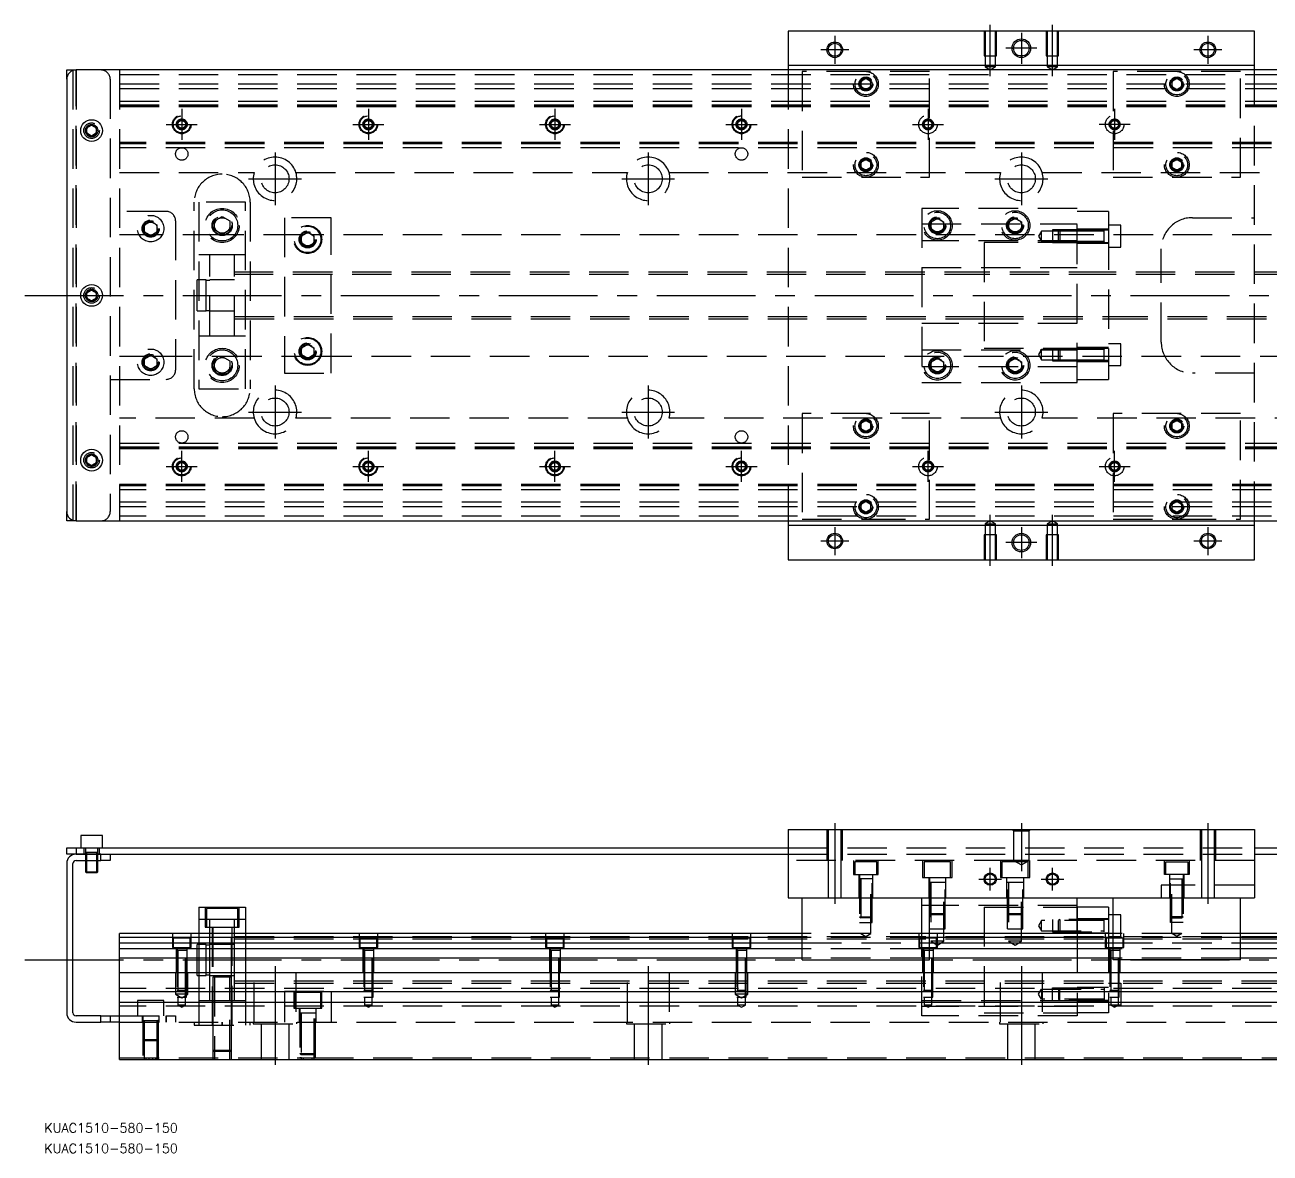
# Model space of a CAD drawing. Extents: x -13 to 801, y -276 to 87.
# Drawn here: x -13.4 to 387, y -275.8 to 87 of the extents above; entities that cross this region are included whole.
import ezdxf

# ---------------------------------------------------------------- set-up
doc = ezdxf.new("R2010")
doc.units = 0
doc.linetypes.add('CENTER', pattern=[50.8, 31.75, -6.35, 6.35, -6.35])
doc.linetypes.add('DASHED', pattern=[19.05, 12.7, -6.35])
doc.layers.get('0').update_dxf_attribs({"linetype": 'CONTINUOUS'})
doc.layers.add('CENTER', color=1, linetype='CENTER')
doc.styles.get("Standard").update_dxf_attribs({"font": 'txt.shx', "height": 3, "bigfont": 'bigfont.shx'})

# ---------------------------------------------------------------- blocks, each defined once
blk = doc.blocks.new('*U2')
at = {"color": 7, "linetype": 'CONTINUOUS'}
blk.add_text('KUAC1510-580-150', height=3, dxfattribs=at).set_placement((-7.2, -269.27))
blk = doc.blocks.new('*U3')
at = {"color": 7, "linetype": 'CONTINUOUS'}
blk.add_text('KUAC1510-580-150', height=3, dxfattribs=at).set_placement((-7.2, -275.84))

msp = doc.modelspace()

# ---------------------------------------------------------------- linework, layer by layer
at = {"color": 7, "linetype": 'CONTINUOUS'}
for p, q in [((232, 85), (232, 74)), ((382, 85), (232, 85)), ((382, 74), (382, 85)), ((0, 69.5), (0, 72.5)), ((0, 72.5), (3, 72.5)), ((611, 72.5), (3, 72.5)), ((232, 74), (382, 74)), ((232, 74), (232, 72.5)), ((382, 72.5), (382, 74)), ((0, 69.5), (0, -69.5)), ((6.5, 53.866026), (8, 54.73205)), ((6.5, 52.133974), (6.5, 53.866026)), ((8, 51.26795), (6.5, 52.133974)), ((8, 54.73205), (9.5, 53.866026)), ((9.5, 52.133974), (8, 51.26795)), ((9.5, 53.866026), (9.5, 52.133974)), ((6.5, 0.866026), (8, 1.73205)), ((6.5, -0.866026), (6.5, 0.866026)), ((8, 1.73205), (9.5, 0.866026)), ((9.5, 0.866026), (9.5, -0.866026)), ((8, -1.73205), (6.5, -0.866026)), ((9.5, -0.866026), (8, -1.73205)), ((6.5, -52.133974), (8, -51.26795)), ((8, -51.26795), (9.5, -52.133974)), ((6.5, -53.866026), (6.5, -52.133974)), ((8, -54.73205), (6.5, -53.866026)), ((9.5, -53.866026), (8, -54.73205)), ((9.5, -52.133974), (9.5, -53.866026)), ((0, -72.5), (0, -69.5)), ((3, -72.5), (0, -72.5)), ((3, -72.5), (611, -72.5)), ((232, -72.5), (232, -74)), ((232, -74), (232, -85)), ((382, -74), (232, -74)), ((382, -74), (382, -72.5)), ((382, -85), (382, -74)), ((232, -85), (382, -85)), ((232, -171.72), (232, -193.72)), ((232, -171.72), (382, -171.72)), ((382, -171.72), (382, -193.72)), ((11.5, -173.72), (4.5, -173.72)), ((4.5, -173.72), (4.5, -177.72)), ((11.5, -177.72), (11.5, -173.72)), ((0, -179.72), (0, -177.72)), ((0, -177.72), (3, -177.72)), ((3, -179.72), (0, -179.72)), ((3, -177.72), (3, -179.72)), ((3, -177.72), (232, -177.72)), ((3, -179.72), (11, -179.72)), ((11, -179.72), (3, -179.72)), ((11, -179.72), (232, -179.72)), ((11, -181.72), (11, -179.72)), ((14, -179.72), (14, -181.72)), ((382, -177.72), (611, -177.72)), ((382, -179.72), (603, -179.72)), ((0, -182.72), (0, -230.72)), ((2, -230.72), (2, -182.72)), ((3, -181.72), (11, -181.72)), ((6, -181.72), (6, -185.37)), ((6.35, -181.72), (6.35, -185.72)), ((9.65, -185.72), (9.65, -181.72)), ((10, -185.37), (10, -181.72)), ((14, -181.72), (11, -181.72)), ((6, -185.37), (10, -185.37)), ((6, -185.37), (6.35, -185.72)), ((9.65, -185.72), (6.35, -185.72)), ((9.65, -185.72), (10, -185.37)), ((232, -193.72), (382, -193.72)), ((236.5, -213.72), (236.5, -193.72)), ((277.5, -213.72), (277.5, -193.72)), ((325, -205.22), (325, -193.72)), ((336.5, -213.72), (336.5, -193.72)), ((377.5, -213.72), (377.5, -193.72)), ((42.5, -196.72), (42.5, -205.22)), ((42.5, -196.72), (57.5, -196.72)), ((57.5, -196.72), (57.5, -205.22)), ((335, -196.72), (325, -196.72)), ((325, -196.72), (325, -205.22)), ((335, -196.72), (335, -205.22)), ((336.5, -199.22), (335, -199.22)), ((236.5, -205.22), (17, -205.22)), ((17, -245.72), (17, -205.22)), ((236.5, -206.472272), (17, -206.472272)), ((336.5, -205.22), (277.5, -205.22)), ((336.5, -206.472272), (277.5, -206.472272)), ((597, -205.22), (377.5, -205.22)), ((597, -206.472272), (377.5, -206.472272)), ((17, -208.24668), (236.5, -208.24668)), ((236.5, -210.143076), (17, -210.143076)), ((277.5, -208.24668), (336.5, -208.24668)), ((336.5, -210.143076), (277.5, -210.143076)), ((377.5, -208.24668), (597, -208.24668)), ((597, -210.143076), (377.5, -210.143076)), ((236.5, -213.197372), (17, -213.197372)), ((236.5, -213.72), (277.5, -213.72)), ((336.5, -213.197372), (277.5, -213.197372)), ((377.5, -213.72), (336.5, -213.72)), ((597, -213.197372), (377.5, -213.197372)), ((17, -217.72), (597, -217.72)), ((597, -224.02), (17, -224.02)), ((597, -227.42), (17, -227.42)), ((11, -231.72), (3, -231.72)), ((11, -233.72), (11, -231.72)), ((11, -231.72), (14, -231.72)), ((14, -231.72), (14, -233.72)), ((14, -231.72), (17, -231.72)), ((3, -233.72), (11, -233.72)), ((14, -233.72), (11, -233.72)), ((17, -233.72), (14, -233.72)), ((17, -245.72), (597, -245.72))]:
    msp.add_line(p, q, dxfattribs=at)
at = {"color": 3, "linetype": 'DASHED'}
for p, q in [((295.000006, 85), (295.000006, 77)), ((295.35, 85), (295.35, 77)), ((298.65, 77), (298.65, 85)), ((298.999994, 77), (298.999994, 85)), ((315.000006, 85), (315.000006, 77)), ((315.35, 85), (315.35, 77)), ((318.65, 77), (318.65, 85)), ((318.999994, 77), (318.999994, 85)), ((295.000006, 77), (298.999994, 77)), ((295.35, 77), (295.35, 73.5)), ((298.65, 73.5), (298.65, 77)), ((315.000006, 77), (318.999994, 77)), ((315.35, 77), (315.35, 73.5)), ((318.65, 73.5), (318.65, 77)), ((2, 72.5), (2, -72.5)), ((3, 72.5), (3, -72.5)), ((3, -72.5), (3, 72.5)), ((3, 72.5), (3, -72.5)), ((3, -72.5), (3, 72.5)), ((17, 72.5), (17, -72.5)), ((232, 72.5), (232, -72.5)), ((298.65, 73.5), (295.35, 73.5)), ((295.35, 73.5), (297, 72.547372)), ((297, 72.547372), (298.65, 73.5)), ((318.65, 73.5), (315.35, 73.5)), ((315.35, 73.5), (317, 72.547372)), ((317, 72.547372), (318.65, 73.5)), ((382, -72.5), (382, 72.5)), ((14, 69.5), (14, -69.5)), ((17, 71), (597, 71)), ((236.5, 72), (236.5, 38)), ((257, 72), (236.5, 72)), ((255, 68), (255.023172, 68.30356)), ((255.5, 68.866026), (257, 69.73205)), ((255.5, 67.133974), (255.5, 68.866026)), ((277.5, 72), (257, 72)), ((257, 69.73205), (258.5, 68.866026)), ((258.5, 68.866026), (258.5, 67.133974)), ((277.5, 38), (277.5, 72)), ((357, 72), (336.5, 72)), ((336.5, 72), (336.5, 38)), ((355.5, 68.866026), (357, 69.73205)), ((355.5, 67.133974), (355.5, 68.866026)), ((377.5, 72), (357, 72)), ((357, 69.73205), (358.5, 68.866026)), ((358.5, 68.866026), (358.5, 67.133974)), ((358.973226, 68.326156), (359, 68)), ((377.5, 38), (377.5, 72)), ((17, 68), (597, 68)), ((17, 66.5), (597, 66.5)), ((257, 66.26795), (255.5, 67.133974)), ((258.5, 67.133974), (257, 66.26795)), ((357, 66.26795), (355.5, 67.133974)), ((358.5, 67.133974), (357, 66.26795)), ((17, 62.5), (597, 62.5)), ((17, 61.247728), (597, 61.247728)), ((17, 61.1147), (597, 61.1147)), ((17, 61.1), (597, 61.1)), ((17, 60.8), (597, 60.8)), ((35.75, 55.721688), (37, 56.443376)), ((37, 56.443376), (38.25, 55.721688)), ((95.75, 55.721688), (97, 56.443376)), ((97, 56.443376), (98.25, 55.721688)), ((155.75, 55.721688), (157, 56.443376)), ((157, 56.443376), (158.25, 55.721688)), ((215.75, 55.721688), (217, 56.443376)), ((217, 56.443376), (218.25, 55.721688)), ((9.973226, 53.326156), (10, 53)), ((35.5, 55), (35.52041, 55.24661)), ((35.75, 54.278312), (35.75, 55.721688)), ((37, 53.556624), (35.75, 54.278312)), ((38.25, 54.278312), (37, 53.556624)), ((38.25, 55.721688), (38.25, 54.278312)), ((95.5, 55), (95.52041, 55.24661)), ((95.75, 54.278312), (95.75, 55.721688)), ((97, 53.556624), (95.75, 54.278312)), ((98.25, 54.278312), (97, 53.556624)), ((98.25, 55.721688), (98.25, 54.278312)), ((155.75, 54.278312), (155.75, 55.721688)), ((157, 53.556624), (155.75, 54.278312)), ((158.25, 54.278312), (157, 53.556624)), ((158.25, 55.721688), (158.25, 54.278312)), ((158.477374, 55.25955), (158.5, 55)), ((215.75, 54.278312), (215.75, 55.721688)), ((217, 53.556624), (215.75, 54.278312)), ((218.25, 54.278312), (217, 53.556624)), ((218.25, 55.721688), (218.25, 54.278312)), ((218.477374, 55.25955), (218.5, 55)), ((597, 49.2), (17, 49.2)), ((597, 48.9), (17, 48.9)), ((597, 48.8853), (17, 48.8853)), ((597, 48.752272), (17, 48.752272)), ((597, 47.5), (17, 47.5)), ((255.5, 42.866026), (257, 43.73205)), ((255.5, 41.133974), (255.5, 42.866026)), ((257, 40.26795), (255.5, 41.133974)), ((257, 43.73205), (258.5, 42.866026)), ((258.5, 41.133974), (257, 40.26795)), ((258.5, 42.866026), (258.5, 41.133974)), ((258.973226, 42.326156), (259, 42)), ((355.5, 42.866026), (357, 43.73205)), ((355.5, 41.133974), (355.5, 42.866026)), ((357, 40.26795), (355.5, 41.133974)), ((357, 43.73205), (358.5, 42.866026)), ((358.5, 41.133974), (357, 40.26795)), ((358.5, 42.866026), (358.5, 41.133974)), ((358.973226, 42.326156), (359, 42)), ((17, 39.5), (60.291796, 39.5)), ((73.708204, 39.5), (180.291796, 39.5)), ((193.708204, 39.5), (300.291796, 39.5)), ((236.5, 38), (277.5, 38)), ((313.708204, 39.5), (420.291796, 39.5)), ((336.5, 38), (377.5, 38)), ((41, -30), (41, 30)), ((57.5, 30), (42.5, 30)), ((42.5, 30), (42.5, -30)), ((57.5, -30), (57.5, 30)), ((59, 30), (59, -30)), ((32, 27), (14, 27)), ((47.5, 23.943376), (50, 25.386752)), ((50, 25.386752), (52.5, 23.943376)), ((70, 25), (70, -25)), ((85, 25), (70, 25)), ((85, -25), (85, 25)), ((275, 28), (275, -28)), ((325, 28), (275, 28)), ((278, 23.6547), (280, 24.809402)), ((280, 24.809402), (282, 23.6547)), ((303, 23.6547), (305, 24.809402)), ((305, 24.809402), (307, 23.6547)), ((325, -28), (325, 28)), ((335, 27), (325, 27)), ((335, 27), (335, 20.976176)), ((362, 25), (382, 25)), ((24.5, 21.5), (24.534018, 21.911016)), ((25, 22.6547), (27, 23.809402)), ((25, 20.3453), (25, 22.6547)), ((27, 19.190598), (25, 20.3453)), ((27, 23.809402), (29, 22.6547)), ((29, 20.3453), (27, 19.190598)), ((29, 22.6547), (29, 20.3453)), ((35, 24), (35, -24)), ((47, 22.5), (47.020026, 22.846056)), ((47.5, 21.056624), (47.5, 23.943376)), ((50, 19.613248), (47.5, 21.056624)), ((52.5, 21.056624), (50, 19.613248)), ((52.5, 23.943376), (52.5, 21.056624)), ((75.5, 19.1547), (77.5, 20.309402)), ((77.5, 20.309402), (79.5, 19.1547)), ((275, 23), (325, 23)), ((278, 21.3453), (278, 23.6547)), ((280, 20.190598), (278, 21.3453)), ((282, 21.3453), (280, 20.190598)), ((282, 23.6547), (282, 21.3453)), ((282.483582, 22.786038), (282.5, 22.5)), ((303, 21.3453), (303, 23.6547)), ((305, 20.190598), (303, 21.3453)), ((307, 21.3453), (305, 20.190598)), ((307, 23.6547), (307, 21.3453)), ((307.483582, 22.786038), (307.5, 22.5)), ((313.5, 20.702558), (312.547372, 19.052558)), ((313.5, 17.402558), (313.5, 20.702558)), ((317, 20.702558), (313.5, 20.702558)), ((317, 21.052554), (317, 17.052564)), ((319.35, 21.052554), (317, 21.052554)), ((319, 20.702558), (317, 20.702558)), ((319.35, 21.052558), (319, 20.702558)), ((319, 17.402558), (319, 20.702558)), ((325, 20.702558), (319, 20.702558)), ((325, 20.702558), (319, 20.702558)), ((319.35, 21.052558), (319.35, 17.052558)), ((325, 21.052556), (319.35, 21.052558)), ((325, 21.052554), (319.35, 21.052554)), ((335, 21.302558), (325, 21.302558)), ((333.605, 21.052558), (325, 21.052556)), ((335, 20.976176), (325, 20.976176)), ((333.6, 20.702558), (325, 20.702558)), ((335, 21.052558), (333.595, 21.052558)), ((333.6, 17.052554), (333.6, 21.052564)), ((333.6, 17.052554), (333.6, 21.052564)), ((333.6, 20.702558), (333.6, 21.052564)), ((333.6, 20.836098), (333.6, 21.052558)), ((333.6, 21.052558), (333.6, 20.835892)), ((339, 22.552558), (335, 22.552558)), ((335, 20.976176), (335, -20.976176)), ((339, 15.552558), (339, 22.552558)), ((26.359688, 19.5), (17, 19.5)), ((50, 19.5), (27.640312, 19.5)), ((76.030306, 19.5), (50, 19.5)), ((75, 18), (75.034018, 18.411016)), ((75.5, 16.8453), (75.5, 19.1547)), ((77.5, 15.690598), (75.5, 16.8453)), ((79.5, 16.8453), (77.5, 15.690598)), ((597, 19.5), (78.969694, 19.5)), ((79.5, 19.1547), (79.5, 16.8453)), ((325, 17.5), (275, 17.5)), ((295, 17), (295, -17)), ((325, 17), (295, 17)), ((312.547372, 19.052558), (313.5, 17.402558)), ((313.5, 17.402558), (317, 17.402558)), ((317, 17.402558), (319, 17.402558)), ((317, 17.052564), (319.35, 17.052564)), ((319, 17.402558), (325, 17.402558)), ((319, 17.402558), (319.35, 17.052558)), ((319, 17.402558), (325, 17.402558)), ((319.35, 17.052564), (325, 17.052564)), ((319.35, 17.052558), (325, 17.052562)), ((325, 17.402558), (333.6, 17.402558)), ((325, 17.052562), (333.605, 17.052558)), ((325, 16.802558), (335, 16.802558)), ((333.595, 17.052558), (335, 17.052558)), ((333.6, 17.052554), (333.6, 17.402558)), ((333.6, 17.269268), (333.6, 17.052558)), ((333.6, 17.052558), (333.6, 17.26902)), ((46, 13), (42.5, 13)), ((46, -13), (46, 13)), ((54, 13), (46, 13)), ((54, 13), (46, 13)), ((54, -13), (54, 13)), ((57.5, 13), (54, 13)), ((335, 15.552558), (339, 15.552558)), ((352, -15), (352, 15)), ((275, 9), (325, 9)), ((42, -5), (42, 5)), ((44.85, 5), (42, 5)), ((44.85, -5), (44.85, 5)), ((46, 4.8), (44.85, 4.8)), ((54, 5), (46, 5)), ((54, 5), (46, 5)), ((295, 7.5), (54, 7.5)), ((295, 6.75), (54, 6.75)), ((335, 7.5), (295, 7.5)), ((335, 7.499994), (295, 7.499994)), ((335, 6.75), (295, 6.75)), ((335, 6.75), (295, 6.75)), ((547.005, 7.5), (335, 7.5)), ((547, 6.75), (335, 6.75)), ((9.973226, 0.326156), (10, 0)), ((42, -5), (44.85, -5)), ((44.85, -4.8), (46, -4.8)), ((46, -5), (54, -5)), ((46, -5), (54, -5)), ((54, -6.75), (295, -6.75)), ((54, -7.5), (295, -7.5)), ((295, -6.75), (335, -6.75)), ((295, -6.75), (335, -6.75)), ((295, -7.499994), (335, -7.499994)), ((295, -7.5), (335, -7.5)), ((335, -6.75), (547, -6.75)), ((335, -7.5), (547.005, -7.5)), ((325, -9), (275, -9)), ((42.5, -13), (46, -13)), ((46, -13), (54, -13)), ((46, -13), (54, -13)), ((54, -13), (57.5, -13)), ((75.5, -16.8453), (77.5, -15.690598)), ((77.5, -15.690598), (79.5, -16.8453)), ((339, -15.552558), (335, -15.552558)), ((339, -22.552558), (339, -15.552558)), ((17, -19.5), (26.359688, -19.5)), ((25, -20.3453), (27, -19.190598)), ((27, -19.190598), (29, -20.3453)), ((27.640312, -19.5), (50, -19.5)), ((47.5, -21.056624), (50, -19.613248)), ((50, -19.5), (76.030306, -19.5)), ((50, -19.613248), (52.5, -21.056624)), ((75.5, -19.1547), (75.5, -16.8453)), ((77.5, -20.309402), (75.5, -19.1547)), ((79.5, -19.1547), (77.5, -20.309402)), ((78.969694, -19.5), (597, -19.5)), ((79.5, -16.8453), (79.5, -19.1547)), ((79.983582, -17.713962), (80, -18)), ((275, -17.5), (325, -17.5)), ((295, -17), (325, -17)), ((313.5, -17.402558), (312.547372, -19.052558)), ((312.547372, -19.052558), (313.5, -20.702558)), ((313.5, -20.702558), (313.5, -17.402558)), ((317, -17.402558), (313.5, -17.402558)), ((317, -17.052564), (317, -21.052554)), ((319.35, -17.052564), (317, -17.052564)), ((319, -17.402558), (317, -17.402558)), ((319.35, -17.052558), (319, -17.402558)), ((319, -20.702558), (319, -17.402558)), ((325, -17.402558), (319, -17.402558)), ((325, -17.402558), (319, -17.402558)), ((319.35, -17.052558), (319.35, -21.052558)), ((325, -17.052562), (319.35, -17.052558)), ((325, -17.052564), (319.35, -17.052564)), ((335, -16.802558), (325, -16.802558)), ((333.605, -17.052558), (325, -17.052562)), ((333.6, -17.402558), (325, -17.402558)), ((335, -17.052558), (333.595, -17.052558)), ((333.6, -21.052564), (333.6, -17.052554)), ((333.6, -21.051878), (333.6, -17.052554)), ((333.6, -17.26902), (333.6, -17.052558)), ((333.6, -17.052558), (333.6, -17.269226)), ((25, -22.6547), (25, -20.3453)), ((27, -23.809402), (25, -22.6547)), ((29, -22.6547), (27, -23.809402)), ((29, -20.3453), (29, -22.6547)), ((29.483582, -21.213962), (29.5, -21.5)), ((47, -22.5), (47.020026, -22.153944)), ((47.5, -23.943376), (47.5, -21.056624)), ((50, -25.386752), (47.5, -23.943376)), ((52.5, -23.943376), (50, -25.386752)), ((52.5, -21.056624), (52.5, -23.943376)), ((325, -23), (275, -23)), ((278, -21.3453), (280, -20.190598)), ((278, -23.6547), (278, -21.3453)), ((280, -24.809402), (278, -23.6547)), ((280, -20.190598), (282, -21.3453)), ((282, -23.6547), (280, -24.809402)), ((282, -21.3453), (282, -23.6547)), ((282.483582, -22.213962), (282.5, -22.5)), ((302.5, -22.5), (302.518502, -22.196412)), ((303, -21.3453), (305, -20.190598)), ((303, -23.6547), (303, -21.3453)), ((305, -24.809402), (303, -23.6547)), ((305, -20.190598), (307, -21.3453)), ((307, -23.6547), (305, -24.809402)), ((307, -21.3453), (307, -23.6547)), ((313.5, -20.702558), (317, -20.702558)), ((317, -20.702558), (319, -20.702558)), ((317, -21.052554), (319.35, -21.052554)), ((319, -20.702558), (325, -20.702558)), ((319, -20.702558), (319.35, -21.052558)), ((319, -20.702558), (325, -20.702558)), ((319.35, -21.052554), (325, -21.052554)), ((319.35, -21.052558), (325, -21.052556)), ((325, -20.702558), (333.6, -20.702558)), ((335, -20.976176), (325, -20.976176)), ((325, -21.052556), (333.605, -21.052558)), ((325, -21.302558), (335, -21.302558)), ((333.595, -21.052558), (335, -21.052558)), ((333.6, -20.83585), (333.6, -21.052558)), ((333.6, -21.052558), (333.6, -20.836098)), ((333.6, -21.052564), (333.6, -21.051878)), ((335, -20.976176), (335, -27)), ((335, -22.552558), (339, -22.552558)), ((14, -27), (32, -27)), ((70, -25), (85, -25)), ((275, -28), (325, -28)), ((325, -27), (335, -27)), ((382, -25), (362, -25)), ((42.5, -30), (57.5, -30)), ((60.291796, -39.5), (17, -39.5)), ((180.291796, -39.5), (73.708204, -39.5)), ((300.291796, -39.5), (193.708204, -39.5)), ((236.5, -38), (236.5, -72)), ((277.5, -38), (236.5, -38)), ((277.5, -72), (277.5, -38)), ((420.291796, -39.5), (313.708204, -39.5)), ((336.5, -38), (336.5, -72)), ((377.5, -38), (336.5, -38)), ((377.5, -72), (377.5, -38)), ((255.5, -41.133974), (257, -40.26795)), ((255.5, -42.866026), (255.5, -41.133974)), ((257, -43.73205), (255.5, -42.866026)), ((257, -40.26795), (258.5, -41.133974)), ((258.5, -42.866026), (257, -43.73205)), ((258.5, -41.133974), (258.5, -42.866026)), ((258.973226, -41.673844), (259, -42)), ((355, -42), (355.030168, -41.653934)), ((355.5, -41.133974), (357, -40.26795)), ((355.5, -42.866026), (355.5, -41.133974)), ((357, -43.73205), (355.5, -42.866026)), ((357, -40.26795), (358.5, -41.133974)), ((358.5, -42.866026), (357, -43.73205)), ((358.5, -41.133974), (358.5, -42.866026)), ((17, -47.5), (597, -47.5)), ((17, -48.752272), (597, -48.752272)), ((17, -48.8853), (597, -48.8853)), ((17, -48.9), (597, -48.9)), ((17, -49.2), (597, -49.2)), ((6, -53), (6.030168, -52.653934)), ((35.5, -55), (35.52041, -54.75339)), ((35.75, -54.278312), (37, -53.556624)), ((35.75, -55.721688), (35.75, -54.278312)), ((37, -56.443376), (35.75, -55.721688)), ((37, -53.556624), (38.25, -54.278312)), ((38.25, -55.721688), (37, -56.443376)), ((38.25, -54.278312), (38.25, -55.721688)), ((95.75, -54.278312), (97, -53.556624)), ((95.75, -55.721688), (95.75, -54.278312)), ((97, -56.443376), (95.75, -55.721688)), ((97, -53.556624), (98.25, -54.278312)), ((98.25, -55.721688), (97, -56.443376)), ((98.25, -54.278312), (98.25, -55.721688)), ((98.477374, -54.74045), (98.5, -55)), ((155.5, -55), (155.52041, -54.75339)), ((155.75, -54.278312), (157, -53.556624)), ((155.75, -55.721688), (155.75, -54.278312)), ((157, -56.443376), (155.75, -55.721688)), ((157, -53.556624), (158.25, -54.278312)), ((158.25, -55.721688), (157, -56.443376)), ((158.25, -54.278312), (158.25, -55.721688)), ((215.5, -55), (215.52041, -54.75339)), ((215.75, -54.278312), (217, -53.556624)), ((215.75, -55.721688), (215.75, -54.278312)), ((217, -56.443376), (215.75, -55.721688)), ((217, -53.556624), (218.25, -54.278312)), ((218.25, -55.721688), (217, -56.443376)), ((218.25, -54.278312), (218.25, -55.721688)), ((597, -60.8), (17, -60.8)), ((597, -61.1), (17, -61.1)), ((597, -61.1147), (17, -61.1147)), ((597, -61.247728), (17, -61.247728)), ((597, -62.5), (17, -62.5)), ((597, -66.5), (17, -66.5)), ((597, -68), (17, -68)), ((255, -68), (255.023172, -67.69644)), ((255.5, -67.133974), (257, -66.26795)), ((255.5, -68.866026), (255.5, -67.133974)), ((257, -66.26795), (258.5, -67.133974)), ((258.5, -67.133974), (258.5, -68.866026)), ((355.5, -67.133974), (357, -66.26795)), ((355.5, -68.866026), (355.5, -67.133974)), ((357, -66.26795), (358.5, -67.133974)), ((358.5, -67.133974), (358.5, -68.866026)), ((358.973226, -67.673844), (359, -68)), ((597, -71), (17, -71)), ((236.5, -72), (257, -72)), ((257, -69.73205), (255.5, -68.866026)), ((258.5, -68.866026), (257, -69.73205)), ((257, -72), (277.5, -72)), ((336.5, -72), (357, -72)), ((357, -69.73205), (355.5, -68.866026)), ((358.5, -68.866026), (357, -69.73205)), ((357, -72), (377.5, -72)), ((297, -72.547372), (295.35, -73.5)), ((295.35, -73.5), (297, -73.5)), ((295.35, -73.5), (295.35, -77)), ((298.65, -73.5), (297, -72.547372)), ((297, -73.5), (298.65, -73.5)), ((298.65, -77), (298.65, -73.5)), ((317, -72.547372), (315.35, -73.5)), ((315.35, -73.5), (317, -73.5)), ((315.35, -73.5), (315.35, -77)), ((318.65, -73.5), (317, -72.547372)), ((317, -73.5), (318.65, -73.5)), ((318.65, -77), (318.65, -73.5)), ((298.999994, -77), (295.000006, -77)), ((295.000006, -77), (295.000006, -85)), ((295.35, -77), (295.35, -85)), ((298.65, -85), (298.65, -77)), ((298.999994, -85), (298.999994, -77)), ((318.999994, -77), (315.000006, -77)), ((315.000006, -77), (315.000006, -85)), ((315.35, -77), (315.35, -85)), ((318.65, -85), (318.65, -77)), ((318.999994, -85), (318.999994, -77)), ((244.500006, -171.72), (244.500006, -181.72)), ((244.9, -171.72), (244.9, -181.72)), ((249.1, -181.72), (249.1, -171.72)), ((249.499994, -181.72), (249.499994, -171.72)), ((304.5, -172.22), (304, -171.72)), ((309.5, -172.22), (310, -171.72)), ((364.500006, -171.72), (364.500006, -181.72)), ((364.9, -171.72), (364.9, -181.72)), ((369.1, -181.72), (369.1, -171.72)), ((369.499994, -181.72), (369.499994, -171.72)), ((304.5, -172.22), (304.5, -181.72)), ((304.5, -172.22), (309.5, -172.22)), ((309.5, -181.72), (309.5, -172.22)), ((5.5, -177.72), (5.5, -179.72)), ((10.000006, -179.12), (5.999994, -179.12)), ((6, -177.72), (6, -181.72)), ((6.35, -179.12), (6.35, -181.72)), ((9.65, -181.72), (9.65, -179.12)), ((10, -181.72), (10, -177.72)), ((10.5, -179.72), (10.5, -177.72)), ((232, -177.72), (382, -177.72)), ((232, -179.72), (382, -179.72)), ((304.5, -181.72), (232, -181.72)), ((244.9, -181.72), (244.9, -193.72)), ((249.1, -193.72), (249.1, -181.72)), ((253, -181.72), (253, -186.22)), ((260.5, -182.22), (253.5, -182.22)), ((253.5, -182.22), (253.5, -186.22)), ((260.5, -186.22), (260.5, -182.22)), ((261, -186.22), (261, -181.72)), ((275.25, -181.72), (275.25, -187.22)), ((284.25, -182.22), (275.75, -182.22)), ((275.75, -182.22), (275.75, -187.22)), ((284.25, -187.22), (284.25, -182.22)), ((284.75, -187.22), (284.75, -181.72)), ((300.25, -181.72), (300.25, -187.22)), ((309.25, -182.22), (300.75, -182.22)), ((300.75, -182.22), (300.75, -187.22)), ((309.5, -181.72), (304.5, -181.72)), ((304.5, -181.72), (307, -183.163376)), ((307, -183.163376), (309.5, -181.72)), ((309.25, -187.22), (309.25, -182.22)), ((382, -181.72), (309.5, -181.72)), ((309.75, -187.22), (309.75, -181.72)), ((353, -186.22), (353, -181.72)), ((353.5, -182.22), (360.5, -182.22)), ((353.5, -186.22), (353.5, -182.22)), ((360.5, -182.22), (360.5, -186.22)), ((361, -181.72), (361, -186.22)), ((364.9, -181.72), (364.9, -193.72)), ((369.1, -193.72), (369.1, -181.72)), ((253, -186.22), (261, -186.22)), ((254.75, -186.22), (254.75, -193.72)), ((254.999972, -186.22), (255.000006, -201.72)), ((259.25, -187.62), (254.999994, -187.62)), ((255.35, -187.62), (255.35, -205.22)), ((258.65, -205.22), (258.65, -187.62)), ((258.999994, -201.72), (259.000028, -186.22)), ((259.25, -193.72), (259.25, -186.22)), ((275.25, -187.22), (284.75, -187.22)), ((277.25, -187.22), (277.25, -193.72)), ((277.500006, -187.22), (277.500006, -203.72)), ((282.499994, -203.72), (282.499994, -187.22)), ((282.75, -193.72), (282.75, -187.22)), ((300.25, -187.22), (309.75, -187.22)), ((302.25, -187.22), (302.25, -193.72)), ((302.500006, -203.72), (302.500006, -187.22)), ((307.499994, -203.72), (307.499994, -187.22)), ((307.75, -193.72), (307.75, -187.22)), ((361, -186.22), (353, -186.22)), ((354.75, -193.72), (354.75, -186.22)), ((354.75, -187.62), (359.000006, -187.62)), ((355.000006, -201.72), (354.999972, -186.22)), ((355.35, -205.22), (355.35, -187.62)), ((358.65, -187.62), (358.65, -205.22)), ((359.000028, -186.22), (358.999994, -201.72)), ((359.25, -186.22), (359.25, -193.72)), ((282.500006, -188.82), (277.499994, -188.82)), ((277.9, -188.82), (277.9, -207.72)), ((282.1, -207.72), (282.1, -188.82)), ((307.500006, -188.82), (302.499994, -188.82)), ((302.9, -188.82), (302.9, -207.72)), ((307.1, -207.72), (307.1, -188.82)), ((352, -189.72), (352, -193.72)), ((382, -189.72), (352, -189.72)), ((275, -205.22), (275, -193.72)), ((44.5, -196.72), (44.5, -203.22)), ((55, -197.22), (45, -197.22)), ((45, -197.22), (45, -203.22)), ((55, -203.22), (55, -197.22)), ((55.5, -203.22), (55.5, -196.72)), ((255, -199.87), (259, -199.87)), ((255, -199.87), (255.35, -200.22)), ((258.65, -200.22), (255.35, -200.22)), ((258.65, -200.22), (259, -199.87)), ((325, -196.22), (275, -196.22)), ((277.5, -198.82), (280, -198.82)), ((277.5, -198.82), (277.9, -199.22)), ((280, -199.22), (277.9, -199.22)), ((280, -198.82), (280.35, -198.82)), ((280.35, -199.22), (280, -199.22)), ((280.35, -198.82), (282.5, -198.82)), ((282.1, -199.22), (280.35, -199.22)), ((282.1, -199.22), (282.5, -198.82)), ((295, -196.72), (295, -230.72)), ((295, -196.72), (325, -196.72)), ((302.5, -198.82), (307.5, -198.82)), ((302.5, -198.82), (302.9, -199.22)), ((307.1, -199.22), (302.9, -199.22)), ((307.1, -199.22), (307.5, -198.82)), ((339, -199.22), (336.5, -199.22)), ((339, -205.22), (339, -199.22)), ((359, -199.87), (355, -199.87)), ((355.35, -200.22), (355, -199.87)), ((355.35, -200.22), (358.65, -200.22)), ((359, -199.87), (358.65, -200.22)), ((46, -200.72), (42.5, -200.72)), ((44.5, -203.22), (55.5, -203.22)), ((46, -203.22), (46, -200.72)), ((54, -200.72), (46, -200.72)), ((46, -213.72), (46, -203.22)), ((46.75, -203.22), (46.75, -234.72)), ((47, -203.22), (47, -219.225)), ((53, -219.225), (53, -203.22)), ((53.25, -234.72), (53.25, -203.22)), ((54, -203.22), (54, -200.72)), ((57.5, -200.72), (54, -200.72)), ((54, -205.22), (54, -203.22)), ((255.000006, -201.72), (258.999994, -201.72)), ((277.500006, -203.72), (282.499994, -203.72)), ((302.500006, -203.72), (307.499994, -203.72)), ((313.5, -201.07), (312.547372, -202.72)), ((312.547372, -202.72), (313.5, -204.37)), ((313.5, -204.37), (313.5, -201.07)), ((333.6, -201.07), (313.5, -201.07)), ((335, -200.719975), (317, -200.720006)), ((317, -200.720006), (317, -204.719994)), ((319.35, -200.72), (319, -201.07)), ((319, -204.37), (319, -201.07)), ((319.35, -200.72), (319.35, -204.72)), ((335, -200.47), (325, -200.47)), ((333.6, -204.720006), (333.6, -200.719994)), ((358.999994, -201.72), (355.000006, -201.72)), ((34, -205.22), (34, -209.72)), ((39.75, -206.72), (34.25, -206.72)), ((34.25, -206.72), (34.25, -209.72)), ((39.75, -209.72), (39.75, -206.72)), ((40, -209.72), (40, -205.22)), ((42.5, -205.22), (42.5, -217.72)), ((54, -213.72), (54, -205.22)), ((54, -206.22), (547, -206.22)), ((54, -206.97), (547, -206.97)), ((57.5, -205.22), (57.5, -217.72)), ((94, -205.22), (94, -209.72)), ((99.75, -206.72), (94.25, -206.72)), ((94.25, -206.72), (94.25, -209.72)), ((99.75, -209.72), (99.75, -206.72)), ((100, -209.72), (100, -205.22)), ((154, -205.22), (154, -209.72)), ((159.75, -206.72), (154.25, -206.72)), ((154.25, -206.72), (154.25, -209.72)), ((159.75, -209.72), (159.75, -206.72)), ((160, -209.72), (160, -205.22)), ((214, -205.22), (214, -209.72)), ((219.75, -206.72), (214.25, -206.72)), ((214.25, -206.72), (214.25, -209.72)), ((219.75, -209.72), (219.75, -206.72)), ((220, -209.72), (220, -205.22)), ((277.5, -205.22), (236.5, -205.22)), ((277.5, -206.472272), (236.5, -206.472272)), ((258.65, -205.22), (255.35, -205.22)), ((255.35, -205.22), (257, -206.172628)), ((257, -206.172628), (258.65, -205.22)), ((274, -205.22), (274, -209.72)), ((279.75, -206.72), (274.25, -206.72)), ((274.25, -206.72), (274.25, -209.72)), ((275, -231.72), (275, -205.22)), ((282.1, -207.72), (277.9, -207.72)), ((277.9, -207.72), (280, -208.932436)), ((279.75, -209.72), (279.75, -206.72)), ((280, -209.72), (280, -205.22)), ((280, -208.932436), (282.1, -207.72)), ((307.1, -207.72), (302.9, -207.72)), ((302.9, -207.72), (305, -208.932436)), ((305, -208.932436), (307.1, -207.72)), ((313.5, -204.37), (333.6, -204.37)), ((317, -204.719994), (335, -204.720025)), ((319, -204.37), (319.35, -204.72)), ((325, -204.97), (335, -204.97)), ((325, -205.22), (325, -230.72)), ((325, -205.22), (325, -231.72)), ((334, -205.22), (334, -209.72)), ((339.75, -206.72), (334.25, -206.72)), ((334.25, -206.72), (334.25, -209.72)), ((335, -205.22), (335, -230.72)), ((335, -206.22), (339, -206.22)), ((377.5, -205.22), (336.5, -205.22)), ((377.5, -206.472272), (336.5, -206.472272)), ((339, -206.22), (339, -205.22)), ((339.75, -209.72), (339.75, -206.72)), ((340, -209.72), (340, -205.22)), ((355.35, -205.22), (358.65, -205.22)), ((357, -206.172628), (355.35, -205.22)), ((358.65, -205.22), (357, -206.172628)), ((34, -209.72), (40, -209.72)), ((35.25, -209.72), (35.25, -217.72)), ((38.500006, -210.72), (35.499994, -210.72)), ((35.500006, -209.72), (35.500006, -225.72)), ((35.75, -210.72), (35.75, -225.72)), ((38.25, -225.72), (38.25, -210.72)), ((38.499994, -225.72), (38.499994, -209.72)), ((38.75, -217.72), (38.75, -209.72)), ((42, -213.72), (42, -208.72)), ((42.5, -208.72), (42, -208.72)), ((44.85, -208.72), (42.5, -208.72)), ((44.85, -213.72), (44.85, -208.72)), ((46, -208.92), (44.85, -208.92)), ((54, -208.72), (46, -208.72)), ((94, -209.72), (100, -209.72)), ((95.25, -209.72), (95.25, -217.72)), ((98.500006, -210.72), (95.499994, -210.72)), ((95.500006, -209.72), (95.500006, -225.72)), ((95.75, -210.72), (95.75, -225.72)), ((98.25, -225.72), (98.25, -210.72)), ((98.499994, -225.72), (98.499994, -209.72)), ((98.75, -217.72), (98.75, -209.72)), ((154, -209.72), (160, -209.72)), ((155.25, -209.72), (155.25, -217.72)), ((158.500006, -210.72), (155.499994, -210.72)), ((155.500006, -209.72), (155.500006, -225.72)), ((155.75, -210.72), (155.75, -225.72)), ((158.25, -225.72), (158.25, -210.72)), ((158.499994, -225.72), (158.499994, -209.72)), ((158.75, -217.72), (158.75, -209.72)), ((214, -209.72), (220, -209.72)), ((215.25, -209.72), (215.25, -217.72)), ((218.500006, -210.72), (215.499994, -210.72)), ((215.500006, -209.72), (215.500006, -225.72)), ((215.75, -210.72), (215.75, -225.72)), ((218.25, -225.72), (218.25, -210.72)), ((218.499994, -225.72), (218.499994, -209.72)), ((218.75, -217.72), (218.75, -209.72)), ((236.5, -208.24668), (277.5, -208.24668)), ((277.5, -210.143076), (236.5, -210.143076)), ((274, -209.72), (280, -209.72)), ((275.25, -209.72), (275.25, -217.72)), ((278.500006, -210.72), (275.499994, -210.72)), ((275.500006, -209.72), (275.500006, -225.72)), ((275.75, -210.72), (275.75, -225.72)), ((278.25, -225.72), (278.25, -210.72)), ((278.499994, -225.72), (278.499994, -209.72)), ((278.75, -217.72), (278.75, -209.72)), ((334, -209.72), (340, -209.72)), ((335.25, -209.72), (335.25, -217.72)), ((338.500006, -210.72), (335.499994, -210.72)), ((335.500006, -209.72), (335.500006, -225.72)), ((335.75, -210.72), (335.75, -225.72)), ((336.5, -208.24668), (377.5, -208.24668)), ((377.5, -210.143076), (336.5, -210.143076)), ((338.25, -225.72), (338.25, -210.72)), ((338.499994, -225.72), (338.499994, -209.72)), ((338.75, -217.72), (338.75, -209.72)), ((42, -217.72), (42, -213.72)), ((44.85, -218.72), (44.85, -213.72)), ((46, -226.72), (46, -213.72)), ((54, -217.72), (54, -213.72)), ((277.5, -213.197372), (236.5, -213.197372)), ((377.5, -213.197372), (336.5, -213.197372)), ((35, -217.72), (35, -224.72)), ((39, -224.72), (39, -217.72)), ((42, -218.72), (42, -217.72)), ((42, -218.72), (42.5, -218.72)), ((42.5, -217.72), (42.5, -224.02)), ((42.5, -218.72), (44.85, -218.72)), ((44.85, -218.52), (46, -218.52)), ((46, -218.72), (54, -218.72)), ((53.000006, -219.22), (46.999994, -219.22)), ((47, -219.215), (47, -227.42)), ((47.5, -219.22), (47.5, -245.72)), ((52.5, -245.72), (52.5, -219.22)), ((53, -227.42), (53, -219.215)), ((54, -224.02), (54, -217.72)), ((57.5, -217.72), (57.5, -224.02)), ((60.291796, -233.72), (60.291796, -217.72)), ((73.708204, -217.72), (73.708204, -233.72)), ((180.291796, -233.72), (180.291796, -217.72)), ((193.708204, -217.72), (193.708204, -233.72)), ((215, -217.72), (215, -224.72)), ((219, -224.72), (219, -217.72)), ((300.291796, -233.72), (300.291796, -217.72)), ((313.708204, -217.72), (313.708204, -233.72)), ((597, -222.87), (17, -222.87)), ((35.5, -223.47), (38.5, -223.47)), ((35.5, -223.47), (35.75, -223.72)), ((38.25, -223.72), (35.75, -223.72)), ((38.25, -223.72), (38.5, -223.47)), ((42.5, -224.02), (42.5, -227.42)), ((54, -220.47), (547, -220.47)), ((54, -221.22), (547, -221.22)), ((54, -226.72), (54, -224.02)), ((57.5, -224.02), (57.5, -227.42)), ((70, -223.72), (85, -223.72)), ((70, -223.72), (70, -224.02)), ((70, -224.02), (70, -233.72)), ((73, -223.72), (73, -229.22)), ((81.75, -224.22), (73.25, -224.22)), ((73.25, -224.22), (73.25, -227.42)), ((81.75, -227.42), (81.75, -224.22)), ((82, -229.22), (82, -223.72)), ((85, -223.72), (85, -224.02)), ((85, -224.02), (85, -233.72)), ((95.5, -223.47), (98.5, -223.47)), ((95.5, -223.47), (95.75, -223.72)), ((98.25, -223.72), (95.75, -223.72)), ((98.25, -223.72), (98.5, -223.47)), ((155.5, -223.47), (158.5, -223.47)), ((155.5, -223.47), (155.75, -223.72)), ((158.25, -223.72), (155.75, -223.72)), ((158.25, -223.72), (158.5, -223.47)), ((215.5, -223.47), (218.5, -223.47)), ((215.5, -223.47), (215.75, -223.72)), ((218.25, -223.72), (215.75, -223.72)), ((218.25, -223.72), (218.5, -223.47)), ((275.5, -223.47), (278.5, -223.47)), ((275.5, -223.47), (275.75, -223.72)), ((278.25, -223.72), (275.75, -223.72)), ((278.25, -223.72), (278.5, -223.47)), ((312.547372, -224.72), (313.5, -223.07)), ((313.5, -223.07), (313.5, -226.37)), ((313.5, -223.07), (333.6, -223.07)), ((317, -222.720006), (335, -222.719975)), ((317, -226.719994), (317, -222.720006)), ((319, -223.07), (319.35, -222.72)), ((319, -223.07), (319, -226.37)), ((319.35, -226.72), (319.35, -222.72)), ((325, -222.47), (335, -222.47)), ((333.6, -222.719994), (333.6, -226.720006)), ((335, -221.22), (339, -221.22)), ((335.5, -223.47), (338.5, -223.47)), ((335.5, -223.47), (335.75, -223.72)), ((338.25, -223.72), (335.75, -223.72)), ((338.25, -223.72), (338.5, -223.47)), ((339, -221.22), (339, -222.22)), ((339, -222.22), (339, -228.22)), ((31.25, -226.72), (22.75, -226.72)), ((22.75, -226.72), (22.75, -231.72)), ((31.25, -231.72), (31.25, -226.72)), ((39, -224.72), (35, -224.72)), ((35, -224.72), (37, -225.8747)), ((35.500006, -225.72), (38.499994, -225.72)), ((35.75, -225.72), (35.75, -228.22)), ((38.25, -228.22), (35.75, -228.22)), ((35.75, -228.22), (37, -228.941688)), ((37, -225.8747), (39, -224.72)), ((37, -228.941688), (38.25, -228.22)), ((38.25, -228.22), (38.25, -225.72)), ((42.5, -226.72), (46, -226.72)), ((42.5, -227.42), (42.5, -234.72)), ((46, -226.72), (47, -226.72)), ((47, -226.72), (47.5, -226.72)), ((47, -227.42), (47, -234.72)), ((47.5, -226.72), (52.5, -226.72)), ((52.5, -226.72), (53, -226.72)), ((53, -226.72), (54, -226.72)), ((53, -234.72), (53, -227.42)), ((54, -226.72), (57.5, -226.72)), ((57.5, -227.42), (57.5, -234.72)), ((73.25, -227.42), (73.25, -229.22)), ((81.75, -229.22), (81.75, -227.42)), ((95.500006, -225.72), (98.499994, -225.72)), ((95.75, -225.72), (95.75, -228.22)), ((98.25, -228.22), (95.75, -228.22)), ((95.75, -228.22), (97, -228.941688)), ((97, -228.941688), (98.25, -228.22)), ((98.25, -228.22), (98.25, -225.72)), ((155.500006, -225.72), (158.499994, -225.72)), ((155.75, -225.72), (155.75, -228.22)), ((158.25, -228.22), (155.75, -228.22)), ((155.75, -228.22), (157, -228.941688)), ((157, -228.941688), (158.25, -228.22)), ((158.25, -228.22), (158.25, -225.72)), ((219, -224.72), (215, -224.72)), ((215, -224.72), (217, -225.8747)), ((215.500006, -225.72), (218.499994, -225.72)), ((215.75, -225.72), (215.75, -228.22)), ((218.25, -228.22), (215.75, -228.22)), ((215.75, -228.22), (217, -228.941688)), ((217, -225.8747), (219, -224.72)), ((217, -228.941688), (218.25, -228.22)), ((218.25, -228.22), (218.25, -225.72)), ((275, -226.72), (325, -226.72)), ((275.500006, -225.72), (278.499994, -225.72)), ((275.75, -225.72), (275.75, -228.22)), ((278.25, -228.22), (275.75, -228.22)), ((275.75, -228.22), (277, -228.941688)), ((277, -228.941688), (278.25, -228.22)), ((278.25, -228.22), (278.25, -225.72)), ((313.5, -226.37), (312.547372, -224.72)), ((333.6, -226.37), (313.5, -226.37)), ((335, -226.720025), (317, -226.719994)), ((319.35, -226.72), (319, -226.37)), ((335, -226.97), (325, -226.97)), ((339, -228.22), (335, -228.22)), ((335.500006, -225.72), (338.499994, -225.72)), ((335.75, -225.72), (335.75, -228.22)), ((338.25, -228.22), (335.75, -228.22)), ((335.75, -228.22), (337, -228.941688)), ((337, -228.941688), (338.25, -228.22)), ((338.25, -228.22), (338.25, -225.72)), ((597, -228.57), (17, -228.57)), ((17, -231.72), (32, -231.72)), ((24.25, -231.72), (24.25, -233.72)), ((24.499997, -231.72), (24.500006, -245.72)), ((29.499994, -245.72), (29.500003, -231.72)), ((29.75, -233.72), (29.75, -231.72)), ((32, -233.72), (32, -231.72)), ((32, -231.72), (35, -231.72)), ((32, -231.72), (32, -233.72)), ((35, -231.72), (35, -233.72)), ((73, -229.22), (82, -229.22)), ((74.75, -229.22), (74.75, -233.72)), ((80.000006, -230.82), (74.999994, -230.82)), ((75.000006, -229.22), (75.000006, -245.22)), ((75.4, -230.82), (75.4, -245.22)), ((79.6, -245.22), (79.6, -230.82)), ((79.999994, -245.22), (79.999994, -229.22)), ((80.25, -233.72), (80.25, -229.22)), ((325, -228.728332), (275, -228.728332)), ((325, -231.72), (275, -231.72)), ((295, -230.72), (325, -230.72)), ((335, -230.72), (325, -230.72)), ((17, -233.72), (597, -233.72)), ((29.500006, -233.32), (24.499994, -233.32)), ((24.9, -233.32), (24.9, -245.72)), ((29.1, -245.72), (29.1, -233.32)), ((41, -233.72), (41, -234.72)), ((41, -234.72), (59, -234.72)), ((47, -234.72), (47, -242.72)), ((47.000006, -234.72), (47.000006, -242.720006)), ((50, -233.72), (50, -234.72)), ((50, -234.72), (50, -233.72)), ((52.999994, -242.720006), (52.999994, -234.72)), ((53, -242.72), (53, -234.72)), ((59, -234.72), (59, -233.72)), ((60, -233.72), (60, -234.22)), ((60, -234.22), (74, -234.22)), ((62.5, -234.22), (62.5, -245.72)), ((71.5, -245.72), (71.5, -234.22)), ((74, -234.22), (74, -233.72)), ((180, -233.72), (180, -234.22)), ((180, -234.22), (194, -234.22)), ((182.5, -234.22), (182.5, -245.72)), ((191.5, -245.72), (191.5, -234.22)), ((194, -234.22), (194, -233.72)), ((300, -233.72), (300, -234.22)), ((300, -234.22), (314, -234.22)), ((302.5, -234.22), (302.5, -245.72)), ((311.5, -245.72), (311.5, -234.22)), ((314, -234.22), (314, -233.72)), ((24.5, -239.32), (29.5, -239.32)), ((24.5, -239.32), (24.9, -239.72)), ((29.1, -239.72), (24.9, -239.72)), ((29.1, -239.72), (29.5, -239.32)), ((47, -242.72), (53, -242.72)), ((47, -242.72), (47.5, -243.22)), ((47.000006, -242.720006), (47.000006, -245.72)), ((52.5, -243.22), (47.5, -243.22)), ((52.5, -243.22), (53, -242.72)), ((52.999994, -245.72), (52.999994, -242.720006)), ((75, -243.82), (80, -243.82)), ((75, -243.82), (75.4, -244.22)), ((79.6, -244.22), (75.4, -244.22)), ((79.6, -244.22), (80, -243.82)), ((17, -245.22), (75.500006, -245.22)), ((25.500008, -245.72), (25.500008, -245.22)), ((26.359688, -245.22), (26.359688, -245.72)), ((27.640312, -245.72), (27.640312, -245.22)), ((28.499992, -245.22), (28.499992, -245.72)), ((75.500006, -245.22), (75.000006, -245.22)), ((75.500006, -245.72), (75.500006, -245.22)), ((75.500006, -245.22), (76.030306, -245.22)), ((76.030306, -245.22), (78.969694, -245.22)), ((76.030306, -245.22), (76.030306, -245.72)), ((78.969694, -245.72), (78.969694, -245.22)), ((78.969694, -245.22), (79.499994, -245.22)), ((79.999994, -245.22), (79.499994, -245.22)), ((79.499994, -245.22), (79.499994, -245.72)), ((79.499994, -245.22), (597, -245.22))]:
    msp.add_line(p, q, dxfattribs=at)
at = {"color": 3, "linetype": 'CONTINUOUS'}
for centre, radius in [((247, 79), 2.5), ((367, 79), 2.5), ((247, -79), 2.5), ((367, -79), 2.5), ((297, -187.72), 2), ((317, -187.72), 2)]:
    msp.add_circle(centre, radius, dxfattribs=at)
at = {"color": 7, "linetype": 'CONTINUOUS'}
for centre, radius in [((247, 79), 2.1), ((307, 79.5), 3), ((307, 79.5), 2.5), ((367, 79), 2.1), ((8, 53), 3.5), ((8, 0), 3.5), ((8, -53), 3.5), ((247, -79), 2.1), ((307, -79.5), 3), ((307, -79.5), 2.5), ((367, -79), 2.1), ((297, -187.72), 1.65), ((317, -187.72), 1.65)]:
    msp.add_circle(centre, radius, dxfattribs=at)
at = {"color": 3, "linetype": 'DASHED'}
for centre, radius in [((257, 68), 4), ((257, 68), 3.5), ((257, 68), 2.25), ((257, 68), 2), ((357, 68), 4), ((357, 68), 3.5), ((357, 68), 2.25), ((357, 68), 2), ((37, 55), 3), ((37, 55), 2.75), ((37, 55), 1.75), ((37, 55), 1.5), ((37, 55), 1.25), ((97, 55), 3), ((97, 55), 2.75), ((97, 55), 1.75), ((97, 55), 1.5), ((97, 55), 1.25), ((157, 55), 3), ((157, 55), 2.75), ((157, 55), 1.75), ((157, 55), 1.5), ((157, 55), 1.25), ((217, 55), 3), ((217, 55), 2.75), ((217, 55), 1.75), ((217, 55), 1.5), ((217, 55), 1.25), ((277, 55), 3), ((277, 55), 1.75), ((277, 55), 1.5), ((277, 55), 1.25), ((337, 55), 3), ((337, 55), 1.75), ((337, 55), 1.5), ((337, 55), 1.25), ((8, 53), 2.5), ((8, 53), 2), ((37, 45.5), 2), ((217, 45.5), 2), ((257, 42), 4), ((257, 42), 3.5), ((257, 42), 2.25), ((357, 42), 4), ((357, 42), 3.5), ((357, 42), 2.25), ((67, 37.5), 4.5), ((187, 37.5), 4.5), ((257, 42), 2), ((257, 42), 1.65), ((307, 37.5), 4.5), ((357, 42), 2), ((357, 42), 1.65), ((27, 21.5), 4.25), ((27, 21.5), 2.75), ((50, 22.5), 5.5), ((50, 22.5), 5), ((50, 22.5), 3.25), ((50, 22.5), 3), ((50, 22.5), 2.5), ((280, 22.5), 4.75), ((280, 22.5), 4.25), ((280, 22.5), 2.75), ((280, 22.5), 2.5), ((280, 22.5), 2.1), ((305, 22.5), 4.75), ((305, 22.5), 4.25), ((305, 22.5), 2.75), ((305, 22.5), 2.5), ((305, 22.5), 2.1), ((27, 21.5), 2.5), ((27, 21.5), 2.1), ((77.5, 18), 4.5), ((77.5, 18), 4.25), ((77.5, 18), 2.75), ((77.5, 18), 2.5), ((77.5, 18), 2.1), ((8, 0), 2.5), ((8, 0), 2), ((77.5, -18), 4.5), ((77.5, -18), 4.25), ((77.5, -18), 2.75), ((77.5, -18), 2.5), ((77.5, -18), 2.1), ((27, -21.5), 4.25), ((27, -21.5), 2.75), ((27, -21.5), 2.5), ((27, -21.5), 2.1), ((50, -22.5), 5.5), ((50, -22.5), 5), ((50, -22.5), 3.25), ((50, -22.5), 3), ((50, -22.5), 2.5), ((280, -22.5), 4.75), ((280, -22.5), 4.25), ((280, -22.5), 2.75), ((280, -22.5), 2.5), ((305, -22.5), 4.75), ((305, -22.5), 4.25), ((305, -22.5), 2.75), ((305, -22.5), 2.5), ((280, -22.5), 2.1), ((305, -22.5), 2.1), ((67, -37.5), 4.5), ((187, -37.5), 4.5), ((307, -37.5), 4.5), ((257, -42), 4), ((257, -42), 3.5), ((257, -42), 2.25), ((257, -42), 2), ((357, -42), 4), ((357, -42), 3.5), ((357, -42), 2.25), ((357, -42), 2), ((37, -45.5), 2), ((217, -45.5), 2), ((257, -42), 1.65), ((357, -42), 1.65), ((8, -53), 2.5), ((8, -53), 2), ((37, -55), 3), ((97, -55), 3), ((157, -55), 3), ((217, -55), 3), ((277, -55), 3), ((337, -55), 3), ((37, -55), 2.75), ((37, -55), 1.75), ((37, -55), 1.5), ((37, -55), 1.25), ((97, -55), 2.75), ((97, -55), 1.75), ((97, -55), 1.5), ((97, -55), 1.25), ((157, -55), 2.75), ((157, -55), 1.75), ((157, -55), 1.5), ((157, -55), 1.25), ((217, -55), 2.75), ((217, -55), 1.75), ((217, -55), 1.5), ((217, -55), 1.25), ((277, -55), 1.75), ((277, -55), 1.5), ((277, -55), 1.25), ((337, -55), 1.75), ((337, -55), 1.5), ((337, -55), 1.25), ((257, -68), 4), ((357, -68), 4), ((257, -68), 3.5), ((257, -68), 2.25), ((257, -68), 2), ((357, -68), 3.5), ((357, -68), 2.25), ((357, -68), 2)]:
    msp.add_circle(centre, radius, dxfattribs=at)
at = {"color": 7, "linetype": 'CONTINUOUS'}
for centre, radius, start, end in [((3, 69.5), 3, 90, 180), ((8, 53), 1.65, 155.380023, 180), ((8, 53), 1.65, 180, 204.619977), ((8, 53), 1.65, 144.619977, 155.380023), ((8, 53), 1.65, 204.619977, 215.380023), ((8, 53), 1.65, 95.380023, 144.619977), ((8, 53), 1.65, 84.619977, 95.380023), ((8, 53), 1.65, 35.380023, 84.619977), ((8, 53), 1.65, 24.619977, 35.380023), ((8, 53), 1.65, 324.619977, 335.380023), ((8, 53), 1.65, 335.380023, 24.619977), ((8, 53), 1.65, 215.380023, 264.619977), ((8, 53), 1.65, 264.619977, 275.380023), ((8, 53), 1.65, 275.380023, 324.619977), ((8, 0), 1.65, 155.380023, 180), ((8, 0), 1.65, 180, 204.619977), ((8, 0), 1.65, 144.619977, 155.380023), ((8, 0), 1.65, 95.380023, 144.619977), ((8, 0), 1.65, 84.619977, 95.380023), ((8, 0), 1.65, 35.380023, 84.619977), ((8, 0), 1.65, 24.619977, 35.380023), ((8, 0), 1.65, 335.380023, 24.619977), ((8, 0), 1.65, 204.619977, 215.380023), ((8, 0), 1.65, 215.380023, 264.619977), ((8, 0), 1.65, 264.619977, 275.380023), ((8, 0), 1.65, 275.380023, 324.619977), ((8, 0), 1.65, 324.619977, 335.380023), ((8, -53), 1.65, 144.619977, 155.380023), ((8, -53), 1.65, 95.380023, 144.619977), ((8, -53), 1.65, 84.619977, 95.380023), ((8, -53), 1.65, 35.380023, 84.619977), ((8, -53), 1.65, 24.619977, 35.380023), ((8, -53), 1.65, 155.380023, 180), ((8, -53), 1.65, 180, 204.619977), ((8, -53), 1.65, 204.619977, 215.380023), ((8, -53), 1.65, 215.380023, 264.619977), ((8, -53), 1.65, 264.619977, 275.380023), ((8, -53), 1.65, 275.380023, 324.619977), ((8, -53), 1.65, 324.619977, 335.380023), ((8, -53), 1.65, 335.380023, 24.619977), ((3, -69.5), 3, 180, 270), ((3, -182.72), 3, 90, 180), ((3, -182.72), 1, 90, 180), ((3, -230.72), 3, 180, 270), ((3, -230.72), 1, 180, 270)]:
    msp.add_arc(centre, radius, start, end, dxfattribs=at)
at = {"color": 3, "linetype": 'DASHED'}
for centre, radius, start, end in [((11, 69.5), 3, 0, 90), ((257, 68), 1.65, 155.380023, 180), ((257, 68), 1.65, 144.619977, 155.380023), ((257, 68), 1.65, 95.380023, 144.619977), ((257, 68), 1.65, 84.619977, 95.380023), ((257, 68), 1.65, 35.380023, 84.619977), ((257, 68), 1.65, 24.619977, 35.380023), ((257, 68), 1.65, 335.380023, 24.619977), ((357, 68), 1.65, 155.380023, 180), ((357, 68), 1.65, 144.619977, 155.380023), ((357, 68), 1.65, 95.380023, 144.619977), ((357, 68), 1.65, 84.619977, 95.380023), ((357, 68), 1.65, 35.380023, 84.619977), ((357, 68), 1.65, 24.619977, 35.380023), ((357, 68), 1.65, 335.380023, 24.619977), ((257, 68), 1.65, 180, 204.619977), ((257, 68), 1.65, 204.619977, 215.380023), ((257, 68), 1.65, 215.380023, 264.619977), ((257, 68), 1.65, 264.619977, 275.380023), ((257, 68), 1.65, 275.380023, 324.619977), ((257, 68), 1.65, 324.619977, 335.380023), ((357, 68), 1.65, 180, 204.619977), ((357, 68), 1.65, 204.619977, 215.380023), ((357, 68), 1.65, 215.380023, 264.619977), ((357, 68), 1.65, 264.619977, 275.380023), ((357, 68), 1.65, 275.380023, 324.619977), ((357, 68), 1.65, 324.619977, 335.380023), ((67, 37.5), 7, 16.60155, 163.39845), ((187, 37.5), 7, 16.60155, 163.39845), ((307, 37.5), 7, 16.60155, 163.39845), ((50, 30), 9, 90, 180), ((50, 30), 9, 0, 90), ((67, 37.5), 7, 163.39845, 16.60155), ((187, 37.5), 7, 163.39845, 16.60155), ((307, 37.5), 7, 163.39845, 16.60155), ((32, 24), 3, 0, 90), ((362, 15), 10, 90, 180), ((362, -15), 10, 180, 270), ((32, -24), 3, 270, 0), ((50, -30), 9, 180, 270), ((50, -30), 9, 270, 0), ((67, -37.5), 7, 343.39845, 196.60155), ((187, -37.5), 7, 343.39845, 196.60155), ((307, -37.5), 7, 343.39845, 196.60155), ((67, -37.5), 7, 196.60155, 343.39845), ((187, -37.5), 7, 196.60155, 343.39845), ((307, -37.5), 7, 196.60155, 343.39845), ((257, -68), 1.65, 155.380023, 180), ((257, -68), 1.65, 180, 204.619977), ((257, -68), 1.65, 144.619977, 155.380023), ((257, -68), 1.65, 95.380023, 144.619977), ((257, -68), 1.65, 84.619977, 95.380023), ((257, -68), 1.65, 35.380023, 84.619977), ((257, -68), 1.65, 24.619977, 35.380023), ((257, -68), 1.65, 335.380023, 24.619977), ((357, -68), 1.65, 155.380023, 180), ((357, -68), 1.65, 180, 204.619977), ((357, -68), 1.65, 144.619977, 155.380023), ((357, -68), 1.65, 95.380023, 144.619977), ((357, -68), 1.65, 84.619977, 95.380023), ((357, -68), 1.65, 35.380023, 84.619977), ((357, -68), 1.65, 24.619977, 35.380023), ((357, -68), 1.65, 335.380023, 24.619977), ((11, -69.5), 3, 270, 0), ((257, -68), 1.65, 204.619977, 215.380023), ((257, -68), 1.65, 215.380023, 264.619977), ((257, -68), 1.65, 264.619977, 275.380023), ((257, -68), 1.65, 275.380023, 324.619977), ((257, -68), 1.65, 324.619977, 335.380023), ((357, -68), 1.65, 204.619977, 215.380023), ((357, -68), 1.65, 215.380023, 264.619977), ((357, -68), 1.65, 264.619977, 275.380023), ((357, -68), 1.65, 275.380023, 324.619977), ((357, -68), 1.65, 324.619977, 335.380023)]:
    msp.add_arc(centre, radius, start, end, dxfattribs=at)
at = {"layer": 'CENTER', "color": 1, "linetype": 'CENTER'}
for p, q in [((297, 70.547372), (297, 87)), ((307, 84.5), (307, 74.5)), ((317, 70.547372), (317, 87)), ((247, 83.5), (247, 74.5)), ((367, 83.5), (367, 74.5)), ((251.5, 79), (242.5, 79)), ((312, 79.5), (302, 79.5)), ((371.5, 79), (362.5, 79)), ((37, 60), (37, 50)), ((97, 60), (97, 50)), ((157, 60), (157, 50)), ((217, 60), (217, 50)), ((277, 60), (277, 50)), ((337, 60), (337, 50)), ((32, 55), (42, 55)), ((92, 55), (102, 55)), ((152, 55), (162, 55)), ((212, 55), (222, 55)), ((272, 55), (282, 55)), ((342, 55), (332, 55)), ((67, 46), (67, 29)), ((187, 46), (187, 29)), ((307, 46), (307, 29)), ((58.5, 37.5), (75.5, 37.5)), ((178.5, 37.5), (195.5, 37.5)), ((298.5, 37.5), (315.5, 37.5)), ((-13.447893, 0), (654.546148, 0)), ((67, -29), (67, -46)), ((187, -29), (187, -46)), ((307, -29), (307, -46)), ((58.5, -37.5), (75.5, -37.5)), ((178.5, -37.5), (195.5, -37.5)), ((298.5, -37.5), (315.5, -37.5)), ((37, -60), (37, -50)), ((97, -60), (97, -50)), ((157, -60), (157, -50)), ((217, -60), (217, -50)), ((277, -60), (277, -50)), ((337, -60), (337, -50)), ((32, -55), (42, -55)), ((92, -55), (102, -55)), ((152, -55), (162, -55)), ((212, -55), (222, -55)), ((272, -55), (282, -55)), ((332, -55), (342, -55)), ((297, -87), (297, -70.547372)), ((317, -87), (317, -70.547372)), ((247, -74.5), (247, -83.5)), ((307, -74.5), (307, -84.5)), ((367, -74.5), (367, -83.5)), ((251.5, -79), (242.5, -79)), ((312, -79.5), (302, -79.5)), ((371.5, -79), (362.5, -79)), ((247, -169.72), (247, -195.72)), ((307, -169.72), (307, -185.163376)), ((367, -169.72), (367, -195.72)), ((297, -191.37), (297, -184.07)), ((317, -191.37), (317, -184.07)), ((293.35, -187.72), (300.65, -187.72)), ((313.35, -187.72), (320.65, -187.72)), ((-13.447893, -213.72), (654.546148, -213.72)), ((67, -215.72), (67, -247.72)), ((187, -215.72), (187, -247.72)), ((307, -215.72), (307, -247.72))]:
    msp.add_line(p, q, dxfattribs=at)

# ---------------------------------------------------------------- block references
at = {"color": 7, "linetype": 'CONTINUOUS'}
for name in ['*U2', '*U3']:
    msp.add_blockref(name, (0, 0), dxfattribs=at)

doc.saveas('drawing.dxf')
